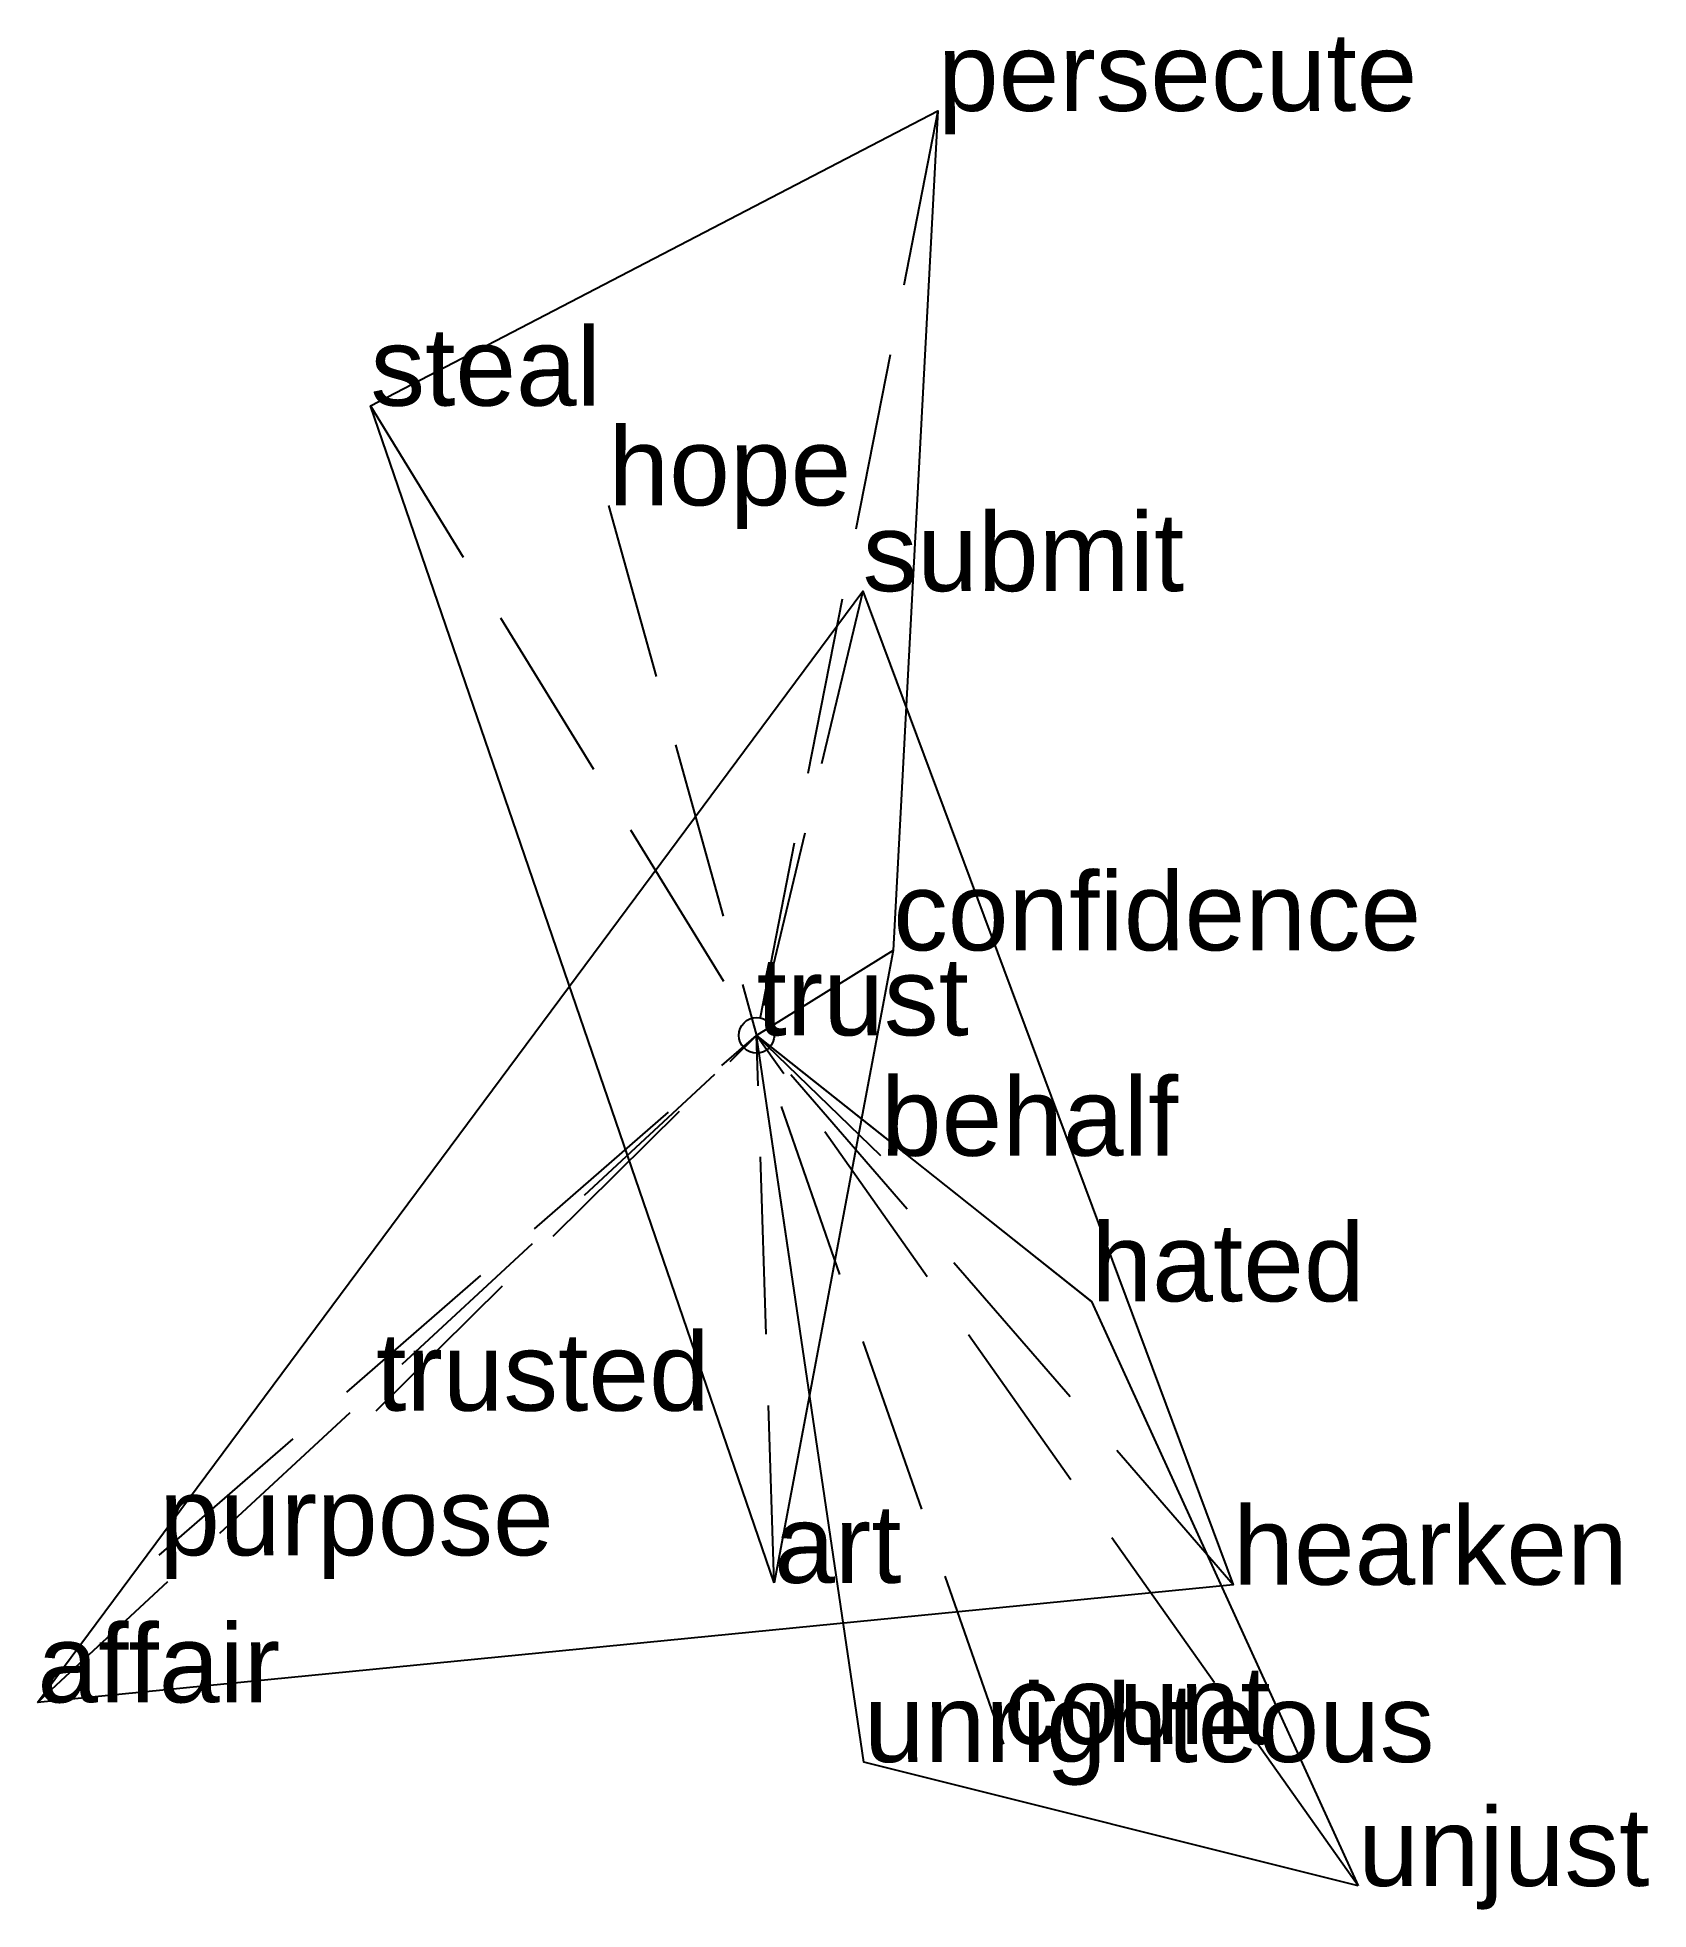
# Model space of a CAD drawing. Extents: x -1.01 to 1.26, y -1.23 to 1.4.
import ezdxf

# ---------------------------------------------------------------- set-up
doc = ezdxf.new("R2010")
doc.units = 0
doc.linetypes.add('DASHED2', pattern=[0.3, 0.25, -0.05])
for name, color, linetype in [('TEXT_nt', 1, 'CONTINUOUS'), ('TEXT_ot', 1, 'CONTINUOUS'), ('TEXT_q', 1, 'CONTINUOUS')]:
    doc.layers.add(name, color=color, linetype=linetype)
doc.styles.get("Standard").update_dxf_attribs({"font": 'arial.ttf'})

# ---------------------------------------------------------------- blocks, each defined once
blk = doc.blocks.new('ot-trust')
at = {"layer": 'LINES_ot', "linetype": 'DASHED2'}
for p in [(0.2552, 1.3009), (-0.5435, 0.8861), (-0.2085, 0.7458), (0.1923, 0.1196), (0, 0), (0.0247, -0.7705)]:
    blk.add_line(p, (0, 0), dxfattribs=at)
at = {"layer": 'ORIGIN_ot'}
blk.add_circle((0, 0), 0.025, dxfattribs=at)
at = {"layer": 'TEXT_ot'}
for s, p in [('persecute', (0.2552, 1.3009)), ('steal', (-0.5435, 0.8861)), ('hope', (-0.2085, 0.7458)), ('confidence', (0.1923, 0.1196)), ('trust', (0, 0)), ('art', (0.0247, -0.7705))]:
    blk.add_text(s, height=0.11, dxfattribs=at).set_placement(p)
blk = doc.blocks.new('nt-trust')
at = {"layer": 'LINES_nt', "linetype": 'DASHED2'}
for p in [(0, 0), (0.1749, -0.1694), (0.1511, -1.0226), (0.4713, -0.3743), (0.3478, -0.9973), (0.8466, -1.197)]:
    blk.add_line(p, (0, 0), dxfattribs=at)
at = {"layer": 'ORIGIN_nt'}
blk.add_circle((0, 0), 0.025, dxfattribs=at)
at = {"layer": 'TEXT_nt'}
for s, p in [('trust', (0, 0)), ('behalf', (0.1749, -0.1694)), ('hated', (0.4713, -0.3743)), ('count', (0.3478, -0.9973)), ('unrighteous', (0.1511, -1.0226)), ('unjust', (0.8466, -1.197))]:
    blk.add_text(s, height=0.11, dxfattribs=at).set_placement(p)
blk = doc.blocks.new('q-trust')
at = {"layer": 'LINES_q', "linetype": 'DASHED2'}
for p in [(0.1493, 0.6251), (-1.0122, -0.9387), (-0.8408, -0.7317), (-0.5356, -0.5282), (0, 0), (0.6709, -0.773)]:
    blk.add_line(p, (0, 0), dxfattribs=at)
at = {"layer": 'ORIGIN_q'}
blk.add_circle((0, 0), 0.025, dxfattribs=at)
at = {"layer": 'TEXT_q'}
for s, p in [('submit', (0.1493, 0.6251)), ('trust', (0, 0)), ('trusted', (-0.5356, -0.5282)), ('purpose', (-0.8408, -0.7317)), ('hearken', (0.6709, -0.773)), ('affair', (-1.0122, -0.9387))]:
    blk.add_text(s, height=0.11, dxfattribs=at).set_placement(p)

msp = doc.modelspace()

# ---------------------------------------------------------------- linework, layer by layer
at = {"layer": 'OUTLINE_nt', "linetype": 'CONTINUOUS'}
msp.add_polyline3d([(0.8466, -1.197, 0), (0.1511, -1.0226, 0), (0, 0, 0), (0.4713, -0.3743, 0), (0.8466, -1.197, 0)], close=True, dxfattribs=at)
at = {"layer": 'OUTLINE_ot', "linetype": 'CONTINUOUS'}
msp.add_polyline3d([(0.0247, -0.7705, 0), (-0.5435, 0.8861, 0), (0.2552, 1.3009, 0), (0.1923, 0.1196, 0), (0.0247, -0.7705, 0)], close=True, dxfattribs=at)
at = {"layer": 'OUTLINE_q', "linetype": 'CONTINUOUS'}
msp.add_polyline3d([(-1.0122, -0.9387, 0), (0.1493, 0.6251, 0), (0.6709, -0.773, 0), (-1.0122, -0.9387, 0)], close=True, dxfattribs=at)

# ---------------------------------------------------------------- block references
for name in ['ot-trust', 'q-trust', 'nt-trust']:
    msp.add_blockref(name, (0, 0))

doc.saveas('drawing.dxf')
